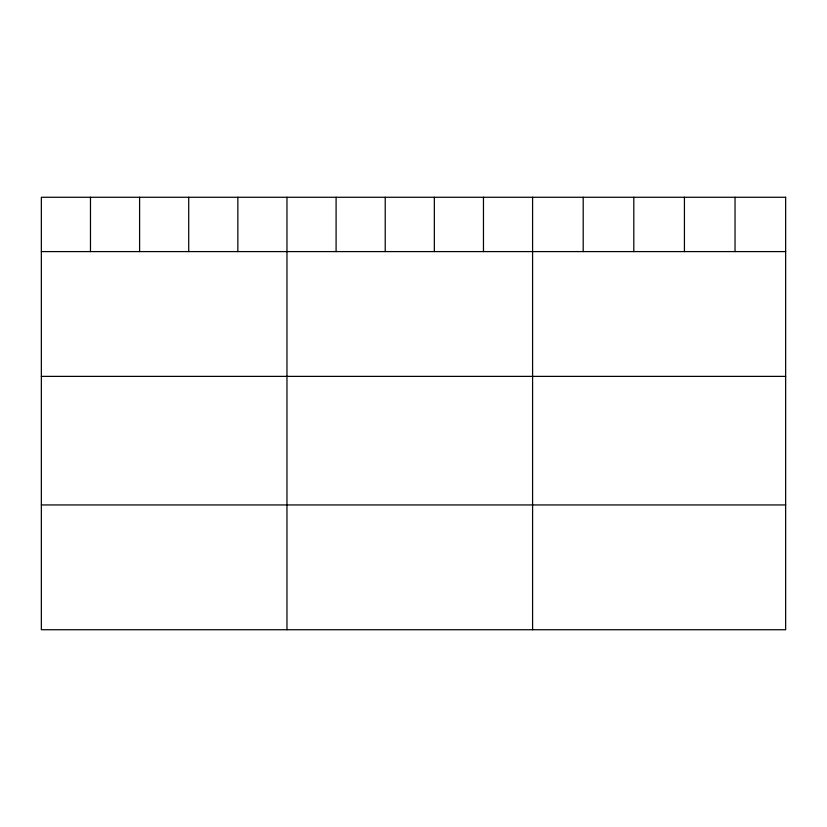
<?xml version="1.0" encoding="UTF-8"?>
<svg xmlns="http://www.w3.org/2000/svg" width="827" height="827" viewBox="0 0 827 827"><rect width="100%" height="100%" fill="white"/><g stroke="black" fill="none" stroke-linecap="round" stroke-linejoin="round"><path stroke-width="1.24" d="M41.35 251.594L785.65 251.594M41.35 376.378L785.65 376.378M41.35 504.946L785.65 504.946M735.038 197.271L735.038 251.594M684.425 197.271L684.425 251.594M633.813 197.271L633.813 251.594M583.2 197.271L583.2 251.594M532.588 197.271L532.588 629.729M483.464 197.271L483.464 251.594M434.34 197.271L434.34 251.594M385.217 197.271L385.217 251.594M336.093 197.271L336.093 251.594M286.969 197.271L286.969 629.729M237.845 197.271L237.845 251.594M188.721 197.271L188.721 251.594M139.598 197.271L139.598 251.594M90.474 197.271L90.474 251.594M785.65 197.271L41.35 197.271L41.35 629.729L785.65 629.729L785.65 197.271"/></g></svg>
